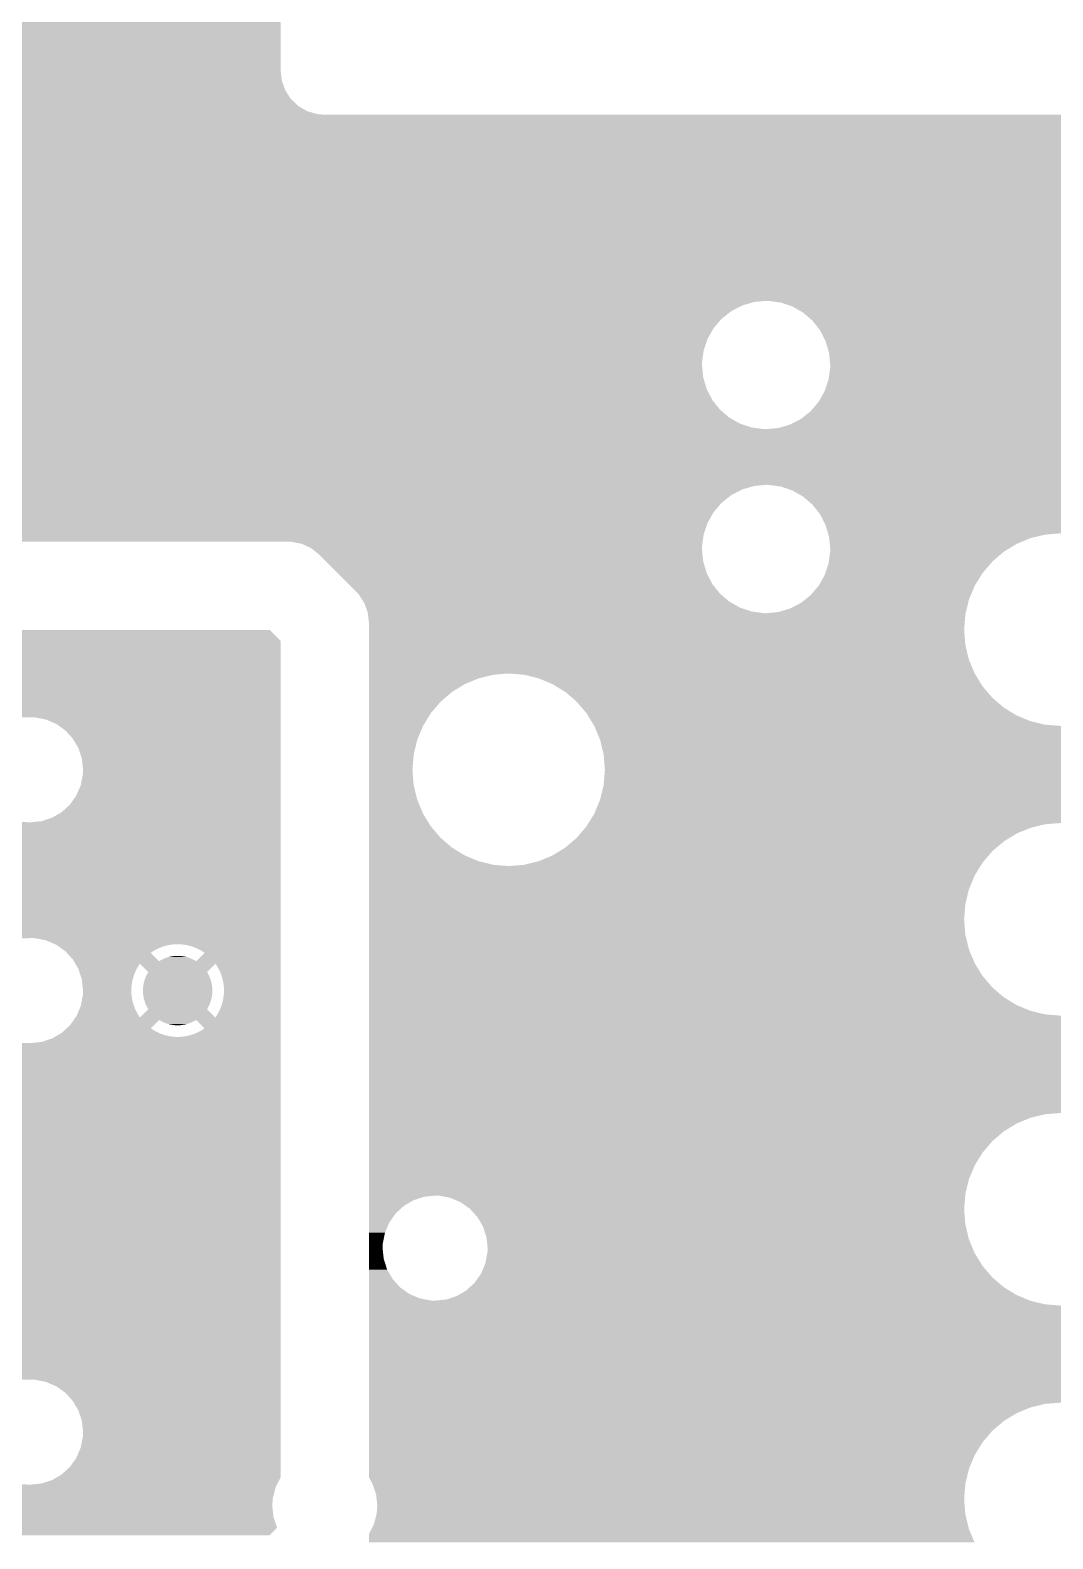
# Model space of a CAD drawing. Extents: x 295 to 953, y 10 to 290.
# Drawn here: x 834.16 to 854.47, y 105.09 to 135.03 of the extents above; entities that cross this region are included whole.
import ezdxf

# ---------------------------------------------------------------- set-up
doc = ezdxf.new("R2010")
doc.units = 0
doc.header["$LTSCALE"] = 5
doc.header["$MEASUREMENT"] = 0
doc.layers.add('PWR', color=7, linetype='CONTINUOUS')

msp = doc.modelspace()

# ---------------------------------------------------------------- linework, layer by layer
at = {"layer": 'PWR'}
for points in [[(796.342, 134.96), (796.342, 137.881), (839.135, 134.96), (839.135, 137.881)], [(796.342, 134.229), (796.342, 134.96), (839.135, 134.229), (839.135, 134.96)], [(796.342, 134.029), (796.342, 134.229), (839.158, 134.029), (839.135, 134.229)], [(796.342, 133.839), (796.342, 134.029), (839.227, 133.839), (839.158, 134.029)], [(796.342, 133.669), (796.342, 133.839), (839.337, 133.669), (839.227, 133.839)], [(796.342, 133.53), (796.342, 133.669), (839.483, 133.53), (839.337, 133.669)], [(796.342, 133.427), (796.342, 133.53), (839.657, 133.427), (839.483, 133.53)], [(796.342, 133.368), (796.342, 133.427), (839.85, 133.368), (839.657, 133.427)], [(796.342, 133.353), (796.342, 133.368), (840.011, 133.353), (839.85, 133.368)], [(796.342, 133.352), (796.342, 133.353), (862.053, 133.352), (862.052, 133.353)], [(796.342, 130.16), (796.342, 133.352), (862.053, 130.16), (862.053, 133.352)], [(831.34, 130.156), (831.248, 130.16), (862.053, 130.156), (862.053, 130.16)], [(831.556, 130.114), (831.34, 130.156), (862.053, 130.114), (862.053, 130.156)], [(831.759, 130.027), (831.556, 130.114), (862.053, 130.027), (862.053, 130.114)], [(831.938, 129.899), (831.759, 130.027), (862.053, 129.899), (862.053, 130.027)], [(832.087, 129.736), (831.938, 129.899), (862.053, 129.736), (862.053, 129.899)], [(832.132, 129.661), (832.087, 129.736), (862.053, 129.661), (862.053, 129.736)], [(832.145, 129.637), (832.132, 129.661), (848.531, 129.637), (848.774, 129.661)], [(848.822, 129.66), (848.774, 129.661), (862.053, 129.66), (862.053, 129.661)], [(849.064, 129.627), (848.822, 129.66), (862.053, 129.627), (862.053, 129.66)], [(832.186, 129.568), (832.145, 129.637), (848.298, 129.568), (848.531, 129.637)], [(832.199, 129.546), (832.186, 129.568), (848.255, 129.546), (848.298, 129.568)], [(832.228, 129.456), (832.199, 129.546), (848.082, 129.456), (848.255, 129.546)], [(832.268, 129.337), (832.228, 129.456), (847.931, 129.337), (848.082, 129.456)], [(849.294, 129.55), (849.064, 129.627), (862.053, 129.55), (862.053, 129.627)], [(849.506, 129.429), (849.294, 129.55), (862.053, 129.429), (862.053, 129.55)], [(849.691, 129.271), (849.506, 129.429), (862.053, 129.271), (862.053, 129.429)], [(832.271, 129.305), (832.268, 129.337), (847.891, 129.305), (847.931, 129.337)], [(832.291, 129.12), (832.271, 129.305), (847.732, 129.12), (847.891, 129.305)], [(832.287, 129.026), (832.291, 129.118), (847.679, 129.026), (847.731, 129.118)], [(832.291, 129.118), (832.291, 129.12), (847.731, 129.118), (847.732, 129.12)], [(849.843, 129.08), (849.691, 129.271), (862.053, 129.08), (862.053, 129.271)], [(849.955, 128.864), (849.843, 129.08), (862.053, 128.864), (862.053, 129.08)], [(832.187, 128.677), (832.244, 128.809), (847.534, 128.677), (847.579, 128.809)], [(832.244, 128.809), (832.264, 128.908), (847.579, 128.809), (847.612, 128.908)], [(832.264, 128.908), (832.287, 129.026), (847.612, 128.908), (847.679, 129.026)], [(850.024, 128.63), (849.955, 128.864), (862.053, 128.63), (862.053, 128.864)], [(832.035, 128.435), (832.157, 128.607), (847.501, 128.435), (847.524, 128.607)], [(832.157, 128.607), (832.187, 128.677), (847.524, 128.607), (847.534, 128.677)], [(850.048, 128.387), (850.024, 128.63), (862.053, 128.387), (862.053, 128.63)], [(831.467, 128.098), (831.609, 128.145), (847.538, 128.098), (847.524, 128.145)], [(831.609, 128.145), (831.677, 128.167), (847.524, 128.145), (847.522, 128.167)], [(831.677, 128.167), (831.867, 128.278), (847.522, 128.167), (847.511, 128.278)], [(831.867, 128.278), (831.986, 128.387), (847.511, 128.278), (847.501, 128.387)], [(831.986, 128.387), (832.03, 128.427), (847.501, 128.387), (847.501, 128.427)], [(832.03, 128.427), (832.035, 128.435), (847.501, 128.427), (847.501, 128.435)], [(850.014, 128.098), (850.047, 128.339), (862.053, 128.098), (862.053, 128.339)], [(850.047, 128.339), (850.048, 128.387), (862.053, 128.339), (862.053, 128.387)], [(815.964, 127.697), (816.092, 127.877), (847.704, 127.697), (847.611, 127.877)], [(816.092, 127.877), (816.107, 127.911), (847.611, 127.877), (847.593, 127.911)], [(816.107, 127.911), (816.177, 128.075), (847.593, 127.911), (847.545, 128.075)], [(831.248, 128.075), (831.467, 128.098), (847.545, 128.075), (847.538, 128.098)], [(849.816, 127.655), (849.936, 127.867), (862.053, 127.655), (862.053, 127.867)], [(849.936, 127.867), (850.014, 128.098), (862.053, 127.867), (862.053, 128.098)], [(815.726, 127.504), (815.801, 127.548), (847.857, 127.504), (847.822, 127.548)], [(815.801, 127.548), (815.962, 127.695), (847.822, 127.548), (847.705, 127.695)], [(815.962, 127.695), (815.964, 127.697), (847.705, 127.695), (847.704, 127.697)], [(849.657, 127.47), (849.816, 127.655), (862.053, 127.47), (862.053, 127.655)], [(796.342, 127.225), (796.342, 127.344), (848.254, 127.225), (848.043, 127.344)], [(815.183, 127.344), (815.19, 127.345), (848.043, 127.344), (848.042, 127.345)], [(815.19, 127.345), (815.402, 127.368), (848.042, 127.345), (848.016, 127.368)], [(815.402, 127.368), (815.611, 127.437), (848.016, 127.368), (847.935, 127.437)], [(815.611, 127.437), (815.726, 127.504), (847.935, 127.437), (847.857, 127.504)], [(849.25, 127.206), (849.467, 127.318), (862.053, 127.206), (862.053, 127.318)], [(849.467, 127.318), (849.657, 127.47), (862.053, 127.318), (862.053, 127.47)], [(796.342, 127.147), (796.342, 127.225), (848.485, 127.147), (848.254, 127.225)], [(796.342, 127.115), (796.342, 127.147), (848.726, 127.115), (848.485, 127.147)], [(796.342, 127.114), (796.342, 127.115), (848.774, 127.114), (848.726, 127.115)], [(796.342, 126.01), (796.342, 127.114), (862.053, 126.01), (862.053, 127.114)], [(848.774, 127.114), (849.017, 127.137), (862.053, 127.114), (862.053, 127.137)], [(849.017, 127.137), (849.25, 127.206), (862.053, 127.137), (862.053, 127.206)], [(796.342, 125.986), (796.342, 126.01), (848.531, 125.986), (848.774, 126.01)], [(796.342, 125.917), (796.342, 125.986), (848.298, 125.917), (848.531, 125.986)], [(796.342, 125.805), (796.342, 125.917), (848.082, 125.805), (848.298, 125.917)], [(796.342, 125.653), (796.342, 125.805), (847.891, 125.653), (848.082, 125.805)], [(848.822, 126.009), (848.774, 126.01), (862.053, 126.009), (862.053, 126.01)], [(849.064, 125.976), (848.822, 126.009), (862.053, 125.976), (862.053, 126.009)], [(849.294, 125.898), (849.064, 125.976), (862.053, 125.898), (862.053, 125.976)], [(849.506, 125.778), (849.294, 125.898), (862.053, 125.778), (862.053, 125.898)], [(849.691, 125.619), (849.506, 125.778), (862.053, 125.619), (862.053, 125.778)], [(796.342, 125.468), (796.342, 125.653), (847.732, 125.468), (847.891, 125.653)], [(796.342, 125.256), (796.342, 125.468), (847.612, 125.256), (847.732, 125.468)], [(849.843, 125.429), (849.691, 125.619), (862.053, 125.429), (862.053, 125.619)], [(796.342, 125.099), (796.342, 125.256), (847.559, 125.099), (847.612, 125.256)], [(849.955, 125.212), (849.843, 125.429), (862.053, 125.212), (862.053, 125.429)], [(850.004, 125.046), (849.955, 125.212), (862.053, 125.046), (862.053, 125.212)], [(796.416, 125.026), (796.342, 125.099), (847.534, 125.026), (847.559, 125.099)], [(796.559, 124.882), (796.416, 125.026), (847.515, 124.882), (847.534, 125.026)], [(839.361, 124.878), (839.281, 124.882), (847.514, 124.878), (847.515, 124.882)], [(839.559, 124.837), (839.361, 124.878), (847.508, 124.837), (847.514, 124.878)], [(850.011, 125.022), (850.004, 125.046), (854.318, 125.022), (854.616, 125.046)], [(850.024, 124.979), (850.011, 125.022), (854.136, 124.979), (854.318, 125.022)], [(850.027, 124.953), (850.024, 124.979), (854.028, 124.953), (854.136, 124.979)], [(850.038, 124.839), (850.027, 124.953), (853.752, 124.839), (854.028, 124.953)], [(839.671, 124.784), (839.559, 124.837), (847.501, 124.784), (847.508, 124.837)], [(839.742, 124.751), (839.671, 124.784), (847.501, 124.751), (847.501, 124.784)], [(839.761, 124.736), (839.742, 124.751), (847.501, 124.736), (847.501, 124.751)], [(839.9, 124.625), (839.761, 124.736), (847.511, 124.625), (847.501, 124.736)], [(840.032, 124.493), (839.9, 124.625), (847.524, 124.493), (847.511, 124.625)], [(850.02, 124.49), (850.046, 124.684), (853.269, 124.49), (853.497, 124.684)], [(850.048, 124.736), (850.038, 124.839), (853.583, 124.736), (853.752, 124.839)], [(850.046, 124.684), (850.047, 124.688), (853.497, 124.684), (853.504, 124.688)], [(850.047, 124.688), (850.048, 124.736), (853.504, 124.688), (853.583, 124.736)], [(840.266, 124.26), (840.032, 124.493), (847.593, 124.26), (847.524, 124.493)], [(840.482, 124.043), (840.266, 124.26), (847.705, 124.043), (847.593, 124.26)], [(849.936, 124.216), (849.953, 124.264), (853.045, 124.216), (853.075, 124.264)], [(849.953, 124.264), (850.014, 124.446), (853.075, 124.264), (853.232, 124.446)], [(850.014, 124.446), (850.02, 124.49), (853.232, 124.446), (853.269, 124.49)], [(840.631, 123.895), (840.482, 124.043), (847.823, 123.895), (847.705, 124.043)], [(849.657, 123.819), (849.816, 124.004), (852.837, 123.819), (852.915, 124.004)], [(849.816, 124.004), (849.82, 124.01), (852.915, 124.004), (852.918, 124.01)], [(849.82, 124.01), (849.936, 124.216), (852.918, 124.01), (853.045, 124.216)], [(840.669, 123.853), (840.631, 123.895), (847.857, 123.853), (847.823, 123.895)], [(840.685, 123.835), (840.669, 123.853), (847.877, 123.835), (847.857, 123.853)], [(840.777, 123.694), (840.685, 123.835), (848.042, 123.694), (847.877, 123.835)], [(840.795, 123.666), (840.777, 123.694), (848.091, 123.666), (848.042, 123.694)], [(840.829, 123.574), (840.795, 123.666), (848.254, 123.574), (848.091, 123.666)], [(849.25, 123.555), (849.467, 123.667), (852.758, 123.555), (852.786, 123.667)], [(849.467, 123.667), (849.552, 123.735), (852.786, 123.667), (852.802, 123.735)], [(849.552, 123.735), (849.657, 123.819), (852.802, 123.735), (852.837, 123.819)], [(840.857, 123.496), (840.829, 123.574), (848.485, 123.496), (848.254, 123.574)], [(840.864, 123.476), (840.857, 123.496), (848.63, 123.476), (848.485, 123.496)], [(840.866, 123.463), (840.864, 123.476), (848.726, 123.463), (848.63, 123.476)], [(840.866, 123.462), (840.866, 123.463), (848.774, 123.462), (848.726, 123.463)], [(840.868, 123.445), (840.866, 123.462), (852.731, 123.445), (852.735, 123.462)], [(840.887, 123.276), (840.868, 123.445), (852.717, 123.276), (852.731, 123.445)], [(848.774, 123.462), (849.017, 123.486), (852.735, 123.462), (852.741, 123.486)], [(849.017, 123.486), (849.25, 123.555), (852.741, 123.486), (852.758, 123.555)], [(778.614, 123.105), (778.592, 123.129), (838.942, 123.105), (838.918, 123.129)], [(778.724, 122.936), (778.614, 123.105), (839.111, 122.936), (838.942, 123.105)], [(840.887, 123.135), (840.887, 123.276), (852.706, 123.135), (852.717, 123.276)], [(840.887, 122.838), (840.887, 123.135), (852.729, 122.838), (852.706, 123.135)], [(778.733, 122.913), (778.724, 122.936), (839.135, 122.913), (839.111, 122.936)], [(778.733, 122.912), (778.733, 122.913), (839.135, 122.912), (839.135, 122.913)], [(778.752, 122.858), (778.733, 122.912), (839.135, 122.858), (839.135, 122.912)], [(815.274, 122.854), (815.183, 122.858), (839.135, 122.854), (839.135, 122.858)], [(815.491, 122.811), (815.274, 122.854), (839.135, 122.811), (839.135, 122.854)], [(815.693, 122.724), (815.491, 122.811), (839.135, 122.724), (839.135, 122.811)], [(840.887, 122.547), (840.887, 122.838), (852.798, 122.547), (852.729, 122.838)], [(815.873, 122.597), (815.693, 122.724), (839.135, 122.597), (839.135, 122.724)], [(816.022, 122.434), (815.873, 122.597), (839.135, 122.434), (839.135, 122.597)], [(840.887, 122.271), (840.887, 122.547), (852.912, 122.271), (852.798, 122.547)], [(816.133, 122.244), (816.022, 122.434), (839.135, 122.244), (839.135, 122.434)], [(816.202, 122.034), (816.133, 122.244), (839.135, 122.034), (839.135, 122.244)], [(840.887, 122.265), (840.887, 122.271), (852.916, 122.265), (852.912, 122.271)], [(840.887, 122.241), (840.887, 122.265), (843.365, 122.241), (843.662, 122.265)], [(840.887, 122.172), (840.887, 122.241), (843.074, 122.172), (843.365, 122.241)], [(840.887, 122.058), (840.887, 122.172), (842.798, 122.058), (843.074, 122.172)], [(843.972, 122.24), (843.662, 122.265), (852.932, 122.24), (852.916, 122.265)], [(844.262, 122.168), (843.972, 122.24), (852.975, 122.168), (852.932, 122.24)], [(844.537, 122.053), (844.262, 122.168), (853.046, 122.053), (852.975, 122.168)], [(816.225, 121.815), (816.202, 122.034), (839.135, 121.815), (839.135, 122.034)], [(840.887, 121.903), (840.887, 122.058), (842.543, 121.903), (842.798, 122.058)], [(840.887, 121.71), (840.887, 121.903), (842.316, 121.71), (842.543, 121.903)], [(844.596, 122.016), (844.537, 122.053), (853.068, 122.016), (853.046, 122.053)], [(844.791, 121.896), (844.596, 122.016), (853.17, 121.896), (853.068, 122.016)], [(844.915, 121.789), (844.791, 121.896), (853.261, 121.789), (853.17, 121.896)], [(816.179, 121.507), (816.221, 121.723), (839.135, 121.507), (839.135, 121.723)], [(816.221, 121.723), (816.225, 121.815), (839.135, 121.723), (839.135, 121.815)], [(840.887, 121.483), (840.887, 121.71), (842.121, 121.483), (842.316, 121.71)], [(845.017, 121.701), (844.915, 121.789), (853.363, 121.701), (853.261, 121.789)], [(845.108, 121.594), (845.017, 121.701), (853.487, 121.594), (853.363, 121.701)], [(845.211, 121.473), (845.108, 121.594), (853.682, 121.473), (853.487, 121.594)], [(816.132, 121.397), (816.179, 121.507), (839.135, 121.397), (839.135, 121.507)], [(828.419, 121.393), (828.327, 121.397), (834.131, 121.393), (834.169, 121.397)], [(834.261, 121.393), (834.169, 121.397), (839.135, 121.393), (839.135, 121.397)], [(834.477, 121.351), (834.261, 121.393), (839.135, 121.351), (839.135, 121.393)], [(834.68, 121.264), (834.477, 121.351), (839.135, 121.264), (839.135, 121.351)], [(834.859, 121.136), (834.68, 121.264), (839.135, 121.136), (839.135, 121.264)], [(840.887, 121.229), (840.887, 121.483), (841.964, 121.229), (842.121, 121.483)], [(845.233, 121.437), (845.211, 121.473), (853.741, 121.437), (853.682, 121.473)], [(845.303, 121.321), (845.233, 121.437), (854.017, 121.321), (853.741, 121.437)], [(845.347, 121.25), (845.303, 121.321), (854.307, 121.25), (854.017, 121.321)], [(835.008, 120.973), (834.859, 121.136), (839.135, 120.973), (839.135, 121.136)], [(835.12, 120.783), (835.008, 120.973), (839.135, 120.783), (839.135, 120.973)], [(840.887, 120.954), (840.887, 121.229), (841.848, 120.954), (841.964, 121.229)], [(845.362, 121.225), (845.347, 121.25), (854.616, 121.225), (854.307, 121.25)], [(845.366, 121.219), (845.362, 121.225), (859.151, 121.219), (859.162, 121.225)], [(845.376, 121.194), (845.366, 121.219), (859.109, 121.194), (859.151, 121.219)], [(845.438, 121.045), (845.376, 121.194), (858.946, 121.045), (859.109, 121.194)], [(845.48, 120.943), (845.438, 121.045), (858.874, 120.943), (858.946, 121.045)], [(835.189, 120.574), (835.12, 120.783), (839.135, 120.574), (839.135, 120.783)], [(840.887, 120.664), (840.887, 120.954), (841.777, 120.664), (841.848, 120.954)], [(840.887, 120.355), (840.887, 120.664), (841.752, 120.355), (841.777, 120.664)], [(845.498, 120.865), (845.48, 120.943), (858.819, 120.865), (858.874, 120.943)], [(845.547, 120.663), (845.498, 120.865), (858.732, 120.663), (858.819, 120.865)], [(845.549, 120.652), (845.547, 120.663), (858.73, 120.652), (858.732, 120.663)], [(835.212, 120.355), (835.189, 120.574), (839.135, 120.355), (839.135, 120.574)], [(845.565, 120.446), (845.549, 120.652), (858.689, 120.446), (858.73, 120.652)], [(845.573, 120.355), (845.565, 120.446), (858.685, 120.355), (858.689, 120.446)], [(835.165, 120.046), (835.208, 120.263), (839.135, 120.046), (839.135, 120.263)], [(835.208, 120.263), (835.212, 120.355), (839.135, 120.263), (839.135, 120.355)], [(840.887, 120.057), (840.887, 120.355), (841.775, 120.057), (841.752, 120.355)], [(845.547, 120.045), (845.555, 120.135), (858.738, 120.045), (858.708, 120.135)], [(845.555, 120.135), (845.573, 120.355), (858.708, 120.135), (858.685, 120.355)], [(834.951, 119.664), (835.078, 119.844), (839.135, 119.664), (839.135, 119.844)], [(835.078, 119.844), (835.165, 120.046), (839.135, 119.844), (839.135, 120.046)], [(840.887, 119.766), (840.887, 120.057), (841.845, 119.766), (841.775, 120.057)], [(840.887, 119.49), (840.887, 119.766), (841.959, 119.49), (841.845, 119.766)], [(845.476, 119.755), (845.518, 119.926), (858.877, 119.755), (858.777, 119.926)], [(845.518, 119.926), (845.547, 120.045), (858.777, 119.926), (858.738, 120.045)], [(834.598, 119.404), (834.788, 119.515), (839.135, 119.404), (839.135, 119.515)], [(834.788, 119.515), (834.951, 119.664), (839.135, 119.515), (839.135, 119.664)], [(840.887, 119.236), (840.887, 119.49), (842.114, 119.236), (841.959, 119.49)], [(845.339, 119.445), (845.361, 119.48), (859.217, 119.445), (859.169, 119.48)], [(845.361, 119.48), (845.4, 119.573), (859.169, 119.48), (859.037, 119.573)], [(845.4, 119.573), (845.468, 119.736), (859.037, 119.573), (858.889, 119.736)], [(845.468, 119.736), (845.476, 119.755), (858.889, 119.736), (858.877, 119.755)], [(784.731, 119.207), (784.776, 119.312), (839.135, 119.207), (839.135, 119.312)], [(828.327, 119.312), (828.365, 119.316), (834.169, 119.312), (834.077, 119.316)], [(831.34, 119.202), (831.248, 119.207), (839.135, 119.202), (839.135, 119.207)], [(831.556, 119.16), (831.34, 119.202), (839.135, 119.16), (839.135, 119.202)], [(834.169, 119.312), (834.388, 119.335), (839.135, 119.312), (839.135, 119.335)], [(834.388, 119.335), (834.598, 119.404), (839.135, 119.335), (839.135, 119.404)], [(840.887, 119.008), (840.887, 119.236), (842.307, 119.008), (842.114, 119.236)], [(845.087, 119.091), (845.185, 119.204), (853.752, 119.091), (854.028, 119.204)], [(845.185, 119.204), (845.204, 119.226), (854.028, 119.204), (854.118, 119.226)], [(845.204, 119.226), (845.233, 119.274), (854.118, 119.226), (854.318, 119.274)], [(845.233, 119.274), (845.248, 119.297), (854.318, 119.274), (854.616, 119.297)], [(845.248, 119.297), (845.257, 119.312), (862.053, 119.297), (862.053, 119.312)], [(845.257, 119.312), (845.259, 119.316), (859.728, 119.312), (859.636, 119.316)], [(845.259, 119.316), (845.285, 119.358), (859.636, 119.316), (859.42, 119.358)], [(845.285, 119.358), (845.339, 119.445), (859.42, 119.358), (859.217, 119.445)], [(831.759, 119.073), (831.556, 119.16), (839.135, 119.073), (839.135, 119.16)], [(831.938, 118.945), (831.759, 119.073), (839.135, 118.945), (839.135, 119.073)], [(832.087, 118.783), (831.938, 118.945), (839.135, 118.783), (839.135, 118.945)], [(840.887, 118.813), (840.887, 119.008), (842.534, 118.813), (842.307, 119.008)], [(844.781, 118.806), (844.933, 118.935), (853.345, 118.806), (853.497, 118.935)], [(844.933, 118.935), (845.009, 118.999), (853.497, 118.935), (853.603, 118.999)], [(845.009, 118.999), (845.087, 119.091), (853.603, 118.999), (853.752, 119.091)], [(832.199, 118.592), (832.087, 118.783), (839.135, 118.592), (839.135, 118.783)], [(832.268, 118.383), (832.199, 118.592), (839.135, 118.383), (839.135, 118.592)], [(840.887, 118.656), (840.887, 118.813), (842.788, 118.656), (842.534, 118.813)], [(840.887, 118.541), (840.887, 118.656), (843.063, 118.541), (842.788, 118.656)], [(844.25, 118.537), (844.526, 118.651), (853.093, 118.537), (853.191, 118.651)], [(844.526, 118.651), (844.676, 118.742), (853.191, 118.651), (853.269, 118.742)], [(844.676, 118.742), (844.781, 118.806), (853.269, 118.742), (853.345, 118.806)], [(832.291, 118.164), (832.268, 118.383), (839.135, 118.164), (839.135, 118.383)], [(840.887, 118.469), (840.887, 118.541), (843.353, 118.469), (843.063, 118.541)], [(840.887, 118.444), (840.887, 118.469), (843.662, 118.444), (843.353, 118.469)], [(840.887, 118.262), (840.887, 118.444), (852.918, 118.262), (853.031, 118.444)], [(843.662, 118.444), (843.96, 118.467), (853.031, 118.444), (853.045, 118.467)], [(843.96, 118.467), (844.16, 118.515), (853.045, 118.467), (853.075, 118.515)], [(844.16, 118.515), (844.25, 118.537), (853.075, 118.515), (853.093, 118.537)], [(832.244, 117.856), (832.287, 118.072), (839.135, 117.856), (839.135, 118.072)], [(832.287, 118.072), (832.291, 118.164), (839.135, 118.072), (839.135, 118.164)], [(840.887, 117.986), (840.887, 118.262), (852.802, 117.986), (852.918, 118.262)], [(840.887, 117.696), (840.887, 117.986), (852.731, 117.696), (852.802, 117.986)], [(832.157, 117.653), (832.244, 117.856), (839.135, 117.653), (839.135, 117.856)], [(840.887, 117.387), (840.887, 117.696), (852.706, 117.387), (852.731, 117.696)], [(831.867, 117.324), (832.03, 117.473), (839.135, 117.324), (839.135, 117.473)], [(832.03, 117.473), (832.157, 117.653), (839.135, 117.473), (839.135, 117.653)], [(840.887, 117.089), (840.887, 117.387), (852.729, 117.089), (852.706, 117.387)], [(778.816, 117.016), (778.816, 117.121), (839.135, 117.016), (839.135, 117.121)], [(831.248, 117.121), (831.467, 117.144), (839.135, 117.121), (839.135, 117.144)], [(831.467, 117.144), (831.677, 117.213), (839.135, 117.144), (839.135, 117.213)], [(831.677, 117.213), (831.867, 117.324), (839.135, 117.213), (839.135, 117.324)], [(840.887, 116.799), (840.887, 117.089), (852.798, 116.799), (852.729, 117.089)], [(828.419, 117.012), (828.327, 117.016), (834.131, 117.012), (834.169, 117.016)], [(834.261, 117.012), (834.169, 117.016), (839.135, 117.012), (839.135, 117.016)], [(834.477, 116.969), (834.261, 117.012), (839.135, 116.969), (839.135, 117.012)], [(834.655, 116.893), (834.477, 116.969), (839.135, 116.893), (839.135, 116.969)], [(834.664, 116.889), (834.655, 116.893), (837.004, 116.889), (837.07, 116.893)], [(834.68, 116.882), (834.664, 116.889), (836.951, 116.882), (837.004, 116.889)], [(834.682, 116.881), (834.68, 116.882), (836.939, 116.881), (836.951, 116.882)], [(834.7, 116.868), (834.682, 116.881), (836.875, 116.868), (836.939, 116.881)], [(834.725, 116.85), (834.7, 116.868), (836.812, 116.85), (836.875, 116.868)], [(834.756, 116.828), (834.725, 116.85), (836.75, 116.828), (836.812, 116.85)], [(834.793, 116.802), (834.756, 116.828), (836.69, 116.802), (836.75, 116.828)], [(834.836, 116.771), (834.793, 116.802), (836.632, 116.771), (836.69, 116.802)], [(834.859, 116.755), (834.836, 116.771), (836.606, 116.755), (836.632, 116.771)], [(837.135, 116.892), (837.07, 116.893), (839.135, 116.892), (839.135, 116.893)], [(837.201, 116.886), (837.135, 116.892), (839.135, 116.886), (839.135, 116.892)], [(837.266, 116.876), (837.201, 116.886), (839.135, 116.876), (839.135, 116.886)], [(837.329, 116.861), (837.266, 116.876), (839.135, 116.861), (839.135, 116.876)], [(837.392, 116.842), (837.329, 116.861), (839.135, 116.842), (839.135, 116.861)], [(837.453, 116.818), (837.392, 116.842), (839.135, 116.818), (839.135, 116.842)], [(837.513, 116.79), (837.453, 116.818), (839.135, 116.79), (839.135, 116.818)], [(837.57, 116.758), (837.513, 116.79), (839.135, 116.758), (839.135, 116.79)], [(840.887, 116.523), (840.887, 116.799), (852.912, 116.523), (852.798, 116.799)], [(834.876, 116.736), (834.859, 116.755), (836.577, 116.736), (836.606, 116.755)], [(834.889, 116.722), (834.876, 116.736), (836.556, 116.722), (836.577, 116.736)], [(835.008, 116.592), (834.889, 116.722), (836.686, 116.592), (836.556, 116.722)], [(835.029, 116.556), (835.008, 116.592), (836.722, 116.556), (836.686, 116.592)], [(835.058, 116.507), (835.029, 116.556), (839.135, 116.507), (839.135, 116.556)], [(835.09, 116.453), (835.058, 116.507), (836.305, 116.453), (836.341, 116.507)], [(836.507, 116.341), (836.341, 116.507), (837.673, 116.341), (837.839, 116.507)], [(836.722, 116.556), (836.755, 116.576), (837.458, 116.556), (837.424, 116.576)], [(836.755, 116.576), (836.772, 116.584), (837.424, 116.576), (837.409, 116.584)], [(836.772, 116.584), (836.806, 116.601), (837.409, 116.584), (837.373, 116.601)], [(836.806, 116.601), (836.824, 116.608), (837.373, 116.601), (837.358, 116.608)], [(836.824, 116.608), (836.858, 116.622), (837.358, 116.608), (837.32, 116.622)], [(836.858, 116.622), (836.877, 116.628), (837.32, 116.622), (837.304, 116.628)], [(836.877, 116.628), (836.913, 116.639), (837.304, 116.628), (837.266, 116.639)], [(836.913, 116.639), (836.933, 116.644), (837.266, 116.639), (837.25, 116.644)], [(836.933, 116.644), (836.968, 116.651), (837.25, 116.644), (837.209, 116.651)], [(836.968, 116.651), (836.99, 116.654), (837.209, 116.651), (837.194, 116.654)], [(836.99, 116.654), (837.024, 116.659), (837.194, 116.654), (837.151, 116.659)], [(837.024, 116.659), (837.052, 116.661), (837.151, 116.659), (837.138, 116.661)], [(837.052, 116.661), (837.081, 116.662), (837.138, 116.661), (837.081, 116.662)], [(837.458, 116.556), (837.624, 116.722), (839.135, 116.556), (839.135, 116.722)], [(837.624, 116.722), (837.57, 116.758), (839.135, 116.722), (839.135, 116.758)], [(837.865, 116.47), (837.839, 116.507), (839.135, 116.47), (839.135, 116.507)], [(837.898, 116.413), (837.865, 116.47), (839.135, 116.413), (839.135, 116.47)], [(840.887, 116.268), (840.887, 116.523), (853.068, 116.268), (852.912, 116.523)], [(835.12, 116.402), (835.09, 116.453), (836.276, 116.402), (836.305, 116.453)], [(835.122, 116.395), (835.12, 116.402), (836.273, 116.395), (836.276, 116.402)], [(835.141, 116.336), (835.122, 116.395), (836.245, 116.336), (836.273, 116.395)], [(835.161, 116.275), (835.141, 116.336), (836.221, 116.275), (836.245, 116.336)], [(835.182, 116.212), (835.161, 116.275), (836.202, 116.212), (836.221, 116.275)], [(835.189, 116.192), (835.182, 116.212), (836.197, 116.192), (836.202, 116.212)], [(835.193, 116.149), (835.189, 116.192), (836.187, 116.149), (836.197, 116.192)], [(836.422, 116.142), (836.435, 116.187), (837.758, 116.142), (837.745, 116.187)], [(836.435, 116.187), (836.438, 116.196), (837.745, 116.187), (837.742, 116.196)], [(836.438, 116.196), (836.455, 116.241), (837.742, 116.196), (837.725, 116.241)], [(836.455, 116.241), (836.459, 116.249), (837.725, 116.241), (837.722, 116.249)], [(836.459, 116.249), (836.479, 116.292), (837.722, 116.249), (837.701, 116.292)], [(836.479, 116.292), (836.484, 116.3), (837.701, 116.292), (837.697, 116.3)], [(836.484, 116.3), (836.507, 116.341), (837.697, 116.3), (837.673, 116.341)], [(837.927, 116.355), (837.898, 116.413), (839.135, 116.355), (839.135, 116.413)], [(837.952, 116.294), (837.927, 116.355), (839.135, 116.294), (839.135, 116.355)], [(837.973, 116.232), (837.952, 116.294), (839.135, 116.232), (839.135, 116.294)], [(837.989, 116.168), (837.973, 116.232), (839.135, 116.168), (839.135, 116.232)], [(838.001, 116.104), (837.989, 116.168), (839.135, 116.104), (839.135, 116.168)], [(840.887, 116.04), (840.887, 116.268), (853.261, 116.04), (853.068, 116.268)], [(835.2, 116.084), (835.193, 116.149), (836.177, 116.084), (836.187, 116.149)], [(835.196, 115.822), (835.208, 115.881), (836.182, 115.822), (836.175, 115.881)], [(835.207, 116.018), (835.2, 116.084), (836.171, 116.018), (836.177, 116.084)], [(835.212, 115.973), (835.207, 116.018), (836.17, 115.973), (836.171, 116.018)], [(835.208, 115.887), (835.211, 115.953), (836.174, 115.887), (836.17, 115.953)], [(835.208, 115.881), (835.208, 115.887), (836.175, 115.881), (836.174, 115.887)], [(835.211, 115.953), (835.212, 115.973), (836.17, 115.953), (836.17, 115.973)], [(836.401, 115.973), (836.402, 116.021), (837.779, 115.973), (837.777, 116.021)], [(836.403, 115.925), (836.401, 115.973), (837.778, 115.925), (837.779, 115.973)], [(836.402, 116.021), (836.403, 116.03), (837.777, 116.021), (837.777, 116.03)], [(836.403, 116.03), (836.409, 116.077), (837.777, 116.03), (837.771, 116.077)], [(836.403, 115.916), (836.403, 115.925), (837.777, 115.916), (837.778, 115.925)], [(836.409, 115.869), (836.403, 115.916), (837.772, 115.869), (837.777, 115.916)], [(836.409, 116.077), (836.41, 116.086), (837.771, 116.077), (837.77, 116.086)], [(836.41, 115.86), (836.409, 115.869), (837.77, 115.86), (837.772, 115.869)], [(836.41, 116.086), (836.419, 116.133), (837.77, 116.086), (837.76, 116.133)], [(836.419, 116.133), (836.422, 116.142), (837.76, 116.133), (837.758, 116.142)], [(838.008, 116.039), (838.001, 116.104), (839.135, 116.039), (839.135, 116.104)], [(838.003, 115.862), (838.009, 115.928), (839.135, 115.862), (839.135, 115.928)], [(838.01, 115.973), (838.008, 116.039), (839.135, 115.973), (839.135, 116.039)], [(838.009, 115.928), (838.01, 115.973), (839.135, 115.928), (839.135, 115.973)], [(840.887, 115.846), (840.887, 116.04), (853.487, 115.846), (853.261, 116.04)], [(835.101, 115.515), (835.126, 115.573), (836.292, 115.515), (836.261, 115.573)], [(835.126, 115.573), (835.152, 115.633), (836.261, 115.573), (836.235, 115.633)], [(835.152, 115.633), (835.165, 115.665), (836.235, 115.633), (836.224, 115.665)], [(835.165, 115.665), (835.171, 115.695), (836.224, 115.665), (836.213, 115.695)], [(835.171, 115.695), (835.184, 115.758), (836.213, 115.695), (836.195, 115.758)], [(835.184, 115.758), (835.196, 115.822), (836.195, 115.758), (836.182, 115.822)], [(836.341, 115.439), (836.507, 115.605), (837.839, 115.439), (837.673, 115.605)], [(836.42, 115.813), (836.41, 115.86), (837.761, 115.813), (837.77, 115.86)], [(836.422, 115.804), (836.42, 115.813), (837.758, 115.804), (837.761, 115.813)], [(836.435, 115.759), (836.422, 115.804), (837.745, 115.759), (837.758, 115.804)], [(836.438, 115.75), (836.435, 115.759), (837.742, 115.75), (837.745, 115.759)], [(836.455, 115.705), (836.438, 115.75), (837.725, 115.705), (837.742, 115.75)], [(836.458, 115.697), (836.455, 115.705), (837.721, 115.697), (837.725, 115.705)], [(836.479, 115.654), (836.458, 115.697), (837.701, 115.654), (837.721, 115.697)], [(836.483, 115.646), (836.479, 115.654), (837.697, 115.646), (837.701, 115.654)], [(836.507, 115.605), (836.483, 115.646), (837.673, 115.605), (837.697, 115.646)], [(837.907, 115.551), (837.935, 115.61), (839.135, 115.551), (839.135, 115.61)], [(837.935, 115.61), (837.959, 115.671), (839.135, 115.61), (839.135, 115.671)], [(837.959, 115.671), (837.978, 115.734), (839.135, 115.671), (839.135, 115.734)], [(837.978, 115.734), (837.993, 115.797), (839.135, 115.734), (839.135, 115.797)], [(837.993, 115.797), (838.003, 115.862), (839.135, 115.797), (839.135, 115.862)], [(840.887, 115.688), (840.887, 115.846), (853.741, 115.688), (853.487, 115.846)], [(840.887, 115.573), (840.887, 115.688), (854.017, 115.573), (853.741, 115.688)], [(840.887, 115.502), (840.887, 115.573), (854.307, 115.502), (854.017, 115.573)], [(834.886, 115.224), (834.951, 115.283), (836.556, 115.224), (836.614, 115.283)], [(834.951, 115.283), (835.027, 115.39), (836.614, 115.283), (836.722, 115.39)], [(835.027, 115.39), (835.061, 115.439), (839.135, 115.39), (839.135, 115.439)], [(835.061, 115.439), (835.076, 115.459), (836.341, 115.439), (836.327, 115.459)], [(835.076, 115.459), (835.078, 115.462), (836.327, 115.459), (836.325, 115.462)], [(835.078, 115.462), (835.101, 115.515), (836.325, 115.462), (836.292, 115.515)], [(836.756, 115.37), (836.722, 115.39), (837.425, 115.37), (837.458, 115.39)], [(836.771, 115.362), (836.756, 115.37), (837.408, 115.362), (837.425, 115.37)], [(836.807, 115.345), (836.771, 115.362), (837.374, 115.345), (837.408, 115.362)], [(836.823, 115.338), (836.807, 115.345), (837.356, 115.338), (837.374, 115.345)], [(836.86, 115.324), (836.823, 115.338), (837.322, 115.324), (837.356, 115.338)], [(836.876, 115.318), (836.86, 115.324), (837.303, 115.318), (837.322, 115.324)], [(836.915, 115.307), (836.876, 115.318), (837.267, 115.307), (837.303, 115.318)], [(836.93, 115.302), (836.915, 115.307), (837.247, 115.302), (837.267, 115.307)], [(836.971, 115.295), (836.93, 115.302), (837.212, 115.295), (837.247, 115.302)], [(836.986, 115.292), (836.971, 115.295), (837.19, 115.292), (837.212, 115.295)], [(837.029, 115.287), (836.986, 115.292), (837.156, 115.287), (837.19, 115.292)], [(837.042, 115.285), (837.029, 115.287), (837.128, 115.285), (837.156, 115.287)], [(837.099, 115.284), (837.042, 115.285), (837.099, 115.284), (837.128, 115.285)], [(837.624, 115.224), (837.458, 115.39), (839.135, 115.224), (839.135, 115.39)], [(837.839, 115.439), (837.875, 115.493), (839.135, 115.439), (839.135, 115.493)], [(837.875, 115.493), (837.907, 115.551), (839.135, 115.493), (839.135, 115.551)], [(840.887, 115.476), (840.887, 115.502), (854.616, 115.476), (854.307, 115.502)], [(840.887, 113.543), (840.887, 115.476), (862.053, 113.543), (862.053, 115.476)], [(834.388, 114.954), (834.598, 115.022), (839.135, 114.954), (839.135, 115.022)], [(834.598, 115.022), (834.65, 115.053), (839.135, 115.022), (839.135, 115.053)], [(834.65, 115.053), (834.652, 115.054), (837.11, 115.053), (837.045, 115.054)], [(834.652, 115.054), (834.661, 115.06), (837.045, 115.054), (836.979, 115.06)], [(834.661, 115.06), (834.679, 115.07), (836.979, 115.06), (836.915, 115.07)], [(834.679, 115.07), (834.704, 115.085), (836.915, 115.07), (836.851, 115.085)], [(834.704, 115.085), (834.737, 115.104), (836.851, 115.085), (836.788, 115.104)], [(834.737, 115.104), (834.777, 115.128), (836.788, 115.104), (836.727, 115.128)], [(834.777, 115.128), (834.788, 115.134), (836.727, 115.128), (836.714, 115.134)], [(834.788, 115.134), (834.812, 115.156), (836.714, 115.134), (836.668, 115.156)], [(834.812, 115.156), (834.847, 115.188), (836.668, 115.156), (836.61, 115.188)], [(834.847, 115.188), (834.886, 115.224), (836.61, 115.188), (836.556, 115.224)], [(837.11, 115.053), (837.176, 115.057), (839.135, 115.053), (839.135, 115.057)], [(837.176, 115.057), (837.241, 115.065), (839.135, 115.057), (839.135, 115.065)], [(837.241, 115.065), (837.305, 115.078), (839.135, 115.065), (839.135, 115.078)], [(837.305, 115.078), (837.368, 115.096), (839.135, 115.078), (839.135, 115.096)], [(837.368, 115.096), (837.43, 115.118), (839.135, 115.096), (839.135, 115.118)], [(837.43, 115.118), (837.49, 115.144), (839.135, 115.118), (839.135, 115.144)], [(837.49, 115.144), (837.548, 115.175), (839.135, 115.144), (839.135, 115.175)], [(837.548, 115.175), (837.604, 115.21), (839.135, 115.175), (839.135, 115.21)], [(837.604, 115.21), (837.624, 115.224), (839.135, 115.21), (839.135, 115.224)], [(778.816, 112.685), (778.816, 114.93), (839.135, 112.685), (839.135, 114.93)], [(828.327, 114.93), (828.365, 114.934), (834.169, 114.93), (834.077, 114.934)], [(834.169, 114.93), (834.388, 114.954), (839.135, 114.93), (839.135, 114.954)], [(840.887, 113.519), (840.887, 113.543), (854.318, 113.519), (854.616, 113.543)], [(840.887, 113.45), (840.887, 113.519), (854.028, 113.45), (854.318, 113.519)], [(840.887, 113.336), (840.887, 113.45), (853.752, 113.336), (854.028, 113.45)], [(840.887, 113.181), (840.887, 113.336), (853.497, 113.181), (853.752, 113.336)], [(840.887, 112.987), (840.887, 113.181), (853.269, 112.987), (853.497, 113.181)], [(840.887, 112.761), (840.887, 112.987), (853.075, 112.761), (853.269, 112.987)], [(779.033, 112.468), (778.816, 112.685), (839.135, 112.468), (839.135, 112.685)], [(840.887, 112.507), (840.887, 112.761), (852.918, 112.507), (853.075, 112.761)], [(802.849, 112.464), (802.768, 112.468), (839.135, 112.464), (839.135, 112.468)], [(803.047, 112.422), (802.849, 112.464), (839.135, 112.422), (839.135, 112.464)], [(803.23, 112.337), (803.047, 112.422), (839.135, 112.337), (839.135, 112.422)], [(803.388, 112.211), (803.23, 112.337), (839.135, 112.211), (839.135, 112.337)], [(840.887, 112.232), (840.887, 112.507), (852.802, 112.232), (852.918, 112.507)], [(804.118, 111.481), (803.388, 112.211), (839.135, 111.481), (839.135, 112.211)], [(840.887, 111.942), (840.887, 112.232), (852.731, 111.942), (852.802, 112.232)], [(840.887, 111.904), (840.887, 111.942), (852.728, 111.904), (852.731, 111.942)], [(840.887, 111.881), (840.887, 111.904), (841.983, 111.881), (842.202, 111.904)], [(840.887, 111.812), (840.887, 111.881), (841.773, 111.812), (841.983, 111.881)], [(840.887, 111.701), (840.887, 111.812), (841.583, 111.701), (841.773, 111.812)], [(840.887, 111.552), (840.887, 111.701), (841.42, 111.552), (841.583, 111.701)], [(842.294, 111.9), (842.202, 111.904), (852.728, 111.9), (852.728, 111.904)], [(842.51, 111.857), (842.294, 111.9), (852.724, 111.857), (852.728, 111.9)], [(842.712, 111.77), (842.51, 111.857), (852.717, 111.77), (852.724, 111.857)], [(842.892, 111.643), (842.712, 111.77), (852.707, 111.643), (852.717, 111.77)], [(804.173, 111.421), (804.118, 111.481), (839.135, 111.421), (839.135, 111.481)], [(804.283, 111.252), (804.173, 111.421), (839.135, 111.252), (839.135, 111.421)], [(840.887, 111.372), (840.887, 111.552), (841.293, 111.372), (841.42, 111.552)], [(842.902, 111.632), (842.892, 111.643), (852.706, 111.632), (852.707, 111.643)], [(843.041, 111.48), (842.902, 111.632), (852.718, 111.48), (852.706, 111.632)], [(843.126, 111.335), (843.041, 111.48), (852.729, 111.335), (852.718, 111.48)], [(804.352, 111.062), (804.283, 111.252), (839.135, 111.062), (839.135, 111.252)], [(840.887, 111.169), (840.887, 111.372), (841.206, 111.169), (841.293, 111.372)], [(840.887, 110.953), (840.887, 111.169), (841.163, 110.953), (841.206, 111.169)], [(843.152, 111.29), (843.126, 111.335), (852.74, 111.29), (852.729, 111.335)], [(843.221, 111.08), (843.152, 111.29), (852.79, 111.08), (852.74, 111.29)], [(843.225, 111.044), (843.221, 111.08), (852.798, 111.044), (852.79, 111.08)], [(804.375, 110.861), (804.352, 111.062), (839.135, 110.861), (839.135, 111.062)], [(804.375, 108.253), (804.375, 110.861), (839.135, 108.253), (839.135, 110.861)], [(840.887, 110.861), (840.887, 110.953), (841.159, 110.861), (841.163, 110.953)], [(840.887, 110.642), (840.887, 110.861), (841.182, 110.642), (841.159, 110.861)], [(843.245, 110.861), (843.225, 111.044), (852.874, 110.861), (852.798, 111.044)], [(843.241, 110.769), (843.245, 110.861), (852.912, 110.769), (852.874, 110.861)], [(840.887, 110.433), (840.887, 110.642), (841.251, 110.433), (841.182, 110.642)], [(843.111, 110.351), (843.181, 110.513), (853.206, 110.351), (853.068, 110.513)], [(843.181, 110.513), (843.198, 110.553), (853.068, 110.513), (853.044, 110.553)], [(843.198, 110.553), (843.24, 110.768), (853.044, 110.553), (852.912, 110.768)], [(843.24, 110.768), (843.241, 110.769), (852.912, 110.768), (852.912, 110.769)], [(840.887, 110.242), (840.887, 110.433), (841.363, 110.242), (841.251, 110.433)], [(840.887, 110.08), (840.887, 110.242), (841.511, 110.08), (841.363, 110.242)], [(842.983, 110.171), (843.065, 110.286), (853.395, 110.171), (853.261, 110.286)], [(843.065, 110.286), (843.111, 110.351), (853.261, 110.286), (853.206, 110.351)], [(840.887, 109.952), (840.887, 110.08), (841.691, 109.952), (841.511, 110.08)], [(840.887, 109.865), (840.887, 109.952), (841.894, 109.865), (841.691, 109.952)], [(842.421, 109.842), (842.63, 109.911), (853.961, 109.842), (853.797, 109.911)], [(842.63, 109.911), (842.671, 109.934), (853.797, 109.911), (853.741, 109.934)], [(842.671, 109.934), (842.821, 110.022), (853.741, 109.934), (853.599, 110.022)], [(842.821, 110.022), (842.896, 110.091), (853.599, 110.022), (853.487, 110.091)], [(842.896, 110.091), (842.983, 110.171), (853.487, 110.091), (853.395, 110.171)], [(840.887, 109.823), (840.887, 109.865), (842.11, 109.823), (841.894, 109.865)], [(840.887, 109.818), (840.887, 109.823), (842.202, 109.818), (842.11, 109.823)], [(840.887, 109.747), (840.887, 109.818), (854.307, 109.747), (854.017, 109.818)], [(840.887, 109.722), (840.887, 109.747), (854.616, 109.722), (854.307, 109.747)], [(840.887, 109.709), (840.887, 109.722), (858.732, 109.709), (858.737, 109.722)], [(840.887, 109.493), (840.887, 109.709), (858.689, 109.493), (858.732, 109.709)], [(842.202, 109.818), (842.203, 109.819), (854.017, 109.818), (854.017, 109.819)], [(842.203, 109.819), (842.421, 109.842), (854.017, 109.819), (853.961, 109.842)], [(840.887, 109.401), (840.887, 109.493), (858.685, 109.401), (858.689, 109.493)], [(840.887, 109.182), (840.887, 109.401), (858.708, 109.182), (858.685, 109.401)], [(840.887, 108.972), (840.887, 109.182), (858.777, 108.972), (858.708, 109.182)], [(840.887, 108.782), (840.887, 108.972), (858.889, 108.782), (858.777, 108.972)], [(840.887, 108.619), (840.887, 108.782), (859.037, 108.619), (858.889, 108.782)], [(840.887, 108.492), (840.887, 108.619), (859.217, 108.492), (859.037, 108.619)], [(840.887, 108.405), (840.887, 108.492), (859.42, 108.405), (859.217, 108.492)], [(840.887, 108.362), (840.887, 108.405), (859.636, 108.362), (859.42, 108.405)], [(831.34, 108.249), (831.248, 108.253), (834.131, 108.249), (834.169, 108.253)], [(834.261, 108.249), (834.169, 108.253), (839.135, 108.249), (839.135, 108.253)], [(834.477, 108.206), (834.261, 108.249), (839.135, 108.206), (839.135, 108.249)], [(834.68, 108.119), (834.477, 108.206), (839.135, 108.119), (839.135, 108.206)], [(834.859, 107.992), (834.68, 108.119), (839.135, 107.992), (839.135, 108.119)], [(840.887, 108.358), (840.887, 108.362), (859.728, 108.358), (859.636, 108.362)], [(840.887, 107.794), (840.887, 108.358), (862.053, 107.794), (862.053, 108.358)], [(835.008, 107.829), (834.859, 107.992), (839.135, 107.829), (839.135, 107.992)], [(835.12, 107.639), (835.008, 107.829), (839.135, 107.639), (839.135, 107.829)], [(840.887, 107.771), (840.887, 107.794), (854.318, 107.771), (854.616, 107.794)], [(835.189, 107.429), (835.12, 107.639), (839.135, 107.429), (839.135, 107.639)], [(840.887, 107.701), (840.887, 107.771), (854.028, 107.701), (854.318, 107.771)], [(840.887, 107.588), (840.887, 107.701), (853.752, 107.588), (854.028, 107.701)], [(840.887, 107.432), (840.887, 107.588), (853.497, 107.432), (853.752, 107.588)], [(835.212, 107.21), (835.189, 107.429), (839.135, 107.21), (839.135, 107.429)], [(835.208, 107.118), (835.212, 107.21), (839.135, 107.118), (839.135, 107.21)], [(840.887, 107.239), (840.887, 107.432), (853.269, 107.239), (853.497, 107.432)], [(840.887, 107.013), (840.887, 107.239), (853.075, 107.013), (853.269, 107.239)], [(835.078, 106.699), (835.165, 106.902), (839.135, 106.699), (839.135, 106.902)], [(835.165, 106.902), (835.208, 107.118), (839.135, 106.902), (839.135, 107.118)], [(840.887, 106.759), (840.887, 107.013), (852.918, 106.759), (853.075, 107.013)], [(834.951, 106.52), (835.078, 106.699), (839.135, 106.52), (839.135, 106.699)], [(840.887, 106.483), (840.887, 106.759), (852.802, 106.483), (852.918, 106.759)], [(834.598, 106.259), (834.692, 106.315), (839.107, 106.259), (839.135, 106.315)], [(834.693, 106.315), (834.788, 106.371), (839.135, 106.315), (839.135, 106.371)], [(834.788, 106.371), (834.951, 106.52), (839.135, 106.371), (839.135, 106.52)], [(840.887, 106.315), (840.887, 106.483), (852.761, 106.315), (852.802, 106.483)], [(840.953, 106.193), (840.887, 106.315), (852.731, 106.193), (852.761, 106.315)], [(817.552, 105.969), (817.616, 106.118), (838.997, 105.969), (839.035, 106.118)], [(817.616, 106.118), (817.637, 106.167), (839.035, 106.118), (839.06, 106.167)], [(831.248, 106.167), (831.286, 106.171), (834.169, 106.167), (834.077, 106.171)], [(834.169, 106.167), (834.388, 106.191), (839.06, 106.167), (839.072, 106.191)], [(834.388, 106.191), (834.598, 106.259), (839.072, 106.191), (839.107, 106.259)], [(840.962, 106.178), (840.953, 106.193), (852.73, 106.178), (852.731, 106.193)], [(841.031, 105.969), (840.962, 106.178), (852.713, 105.969), (852.73, 106.178)], [(817.262, 105.64), (817.381, 105.75), (838.98, 105.64), (838.968, 105.75)], [(817.381, 105.75), (817.425, 105.789), (838.968, 105.75), (838.971, 105.789)], [(817.425, 105.789), (817.506, 105.904), (838.971, 105.789), (838.98, 105.904)], [(817.506, 105.904), (817.552, 105.969), (838.98, 105.904), (838.997, 105.969)], [(841.04, 105.884), (841.031, 105.969), (852.706, 105.884), (852.713, 105.969)], [(841.054, 105.75), (841.04, 105.884), (852.716, 105.75), (852.706, 105.884)], [(841.042, 105.595), (841.054, 105.75), (852.728, 105.595), (852.716, 105.75)], [(804.375, 105.382), (804.375, 105.437), (839.041, 105.382), (839.023, 105.437)], [(816.643, 105.437), (816.862, 105.46), (839.023, 105.437), (839.015, 105.46)], [(816.862, 105.46), (817.072, 105.529), (839.015, 105.46), (838.992, 105.529)], [(817.072, 105.529), (817.074, 105.53), (838.992, 105.529), (838.992, 105.53)], [(817.074, 105.53), (817.262, 105.64), (838.992, 105.53), (838.98, 105.64)], [(840.987, 105.381), (841.04, 105.586), (852.778, 105.381), (852.729, 105.586)], [(841.04, 105.586), (841.042, 105.595), (852.729, 105.586), (852.728, 105.595)], [(804.425, 105.332), (804.375, 105.382), (839.058, 105.332), (839.041, 105.382)], [(808.035, 105.32), (807.88, 105.332), (839.062, 105.32), (839.058, 105.332)], [(808.066, 105.312), (808.035, 105.32), (839.064, 105.312), (839.062, 105.32)], [(808.248, 105.265), (808.068, 105.312), (839.017, 105.265), (839.064, 105.312)], [(808.445, 105.165), (808.248, 105.265), (838.918, 105.165), (839.017, 105.265)], [(840.887, 105.184), (840.944, 105.296), (852.844, 105.184), (852.798, 105.296)], [(840.887, 105.02), (840.887, 105.184), (852.912, 105.02), (852.845, 105.184)], [(840.887, 105.184), (840.887, 105.184), (852.845, 105.184), (852.844, 105.184)], [(840.944, 105.296), (840.987, 105.381), (852.798, 105.296), (852.778, 105.381)]]:
    msp.add_solid(points, dxfattribs=at)

doc.saveas('drawing.dxf')
